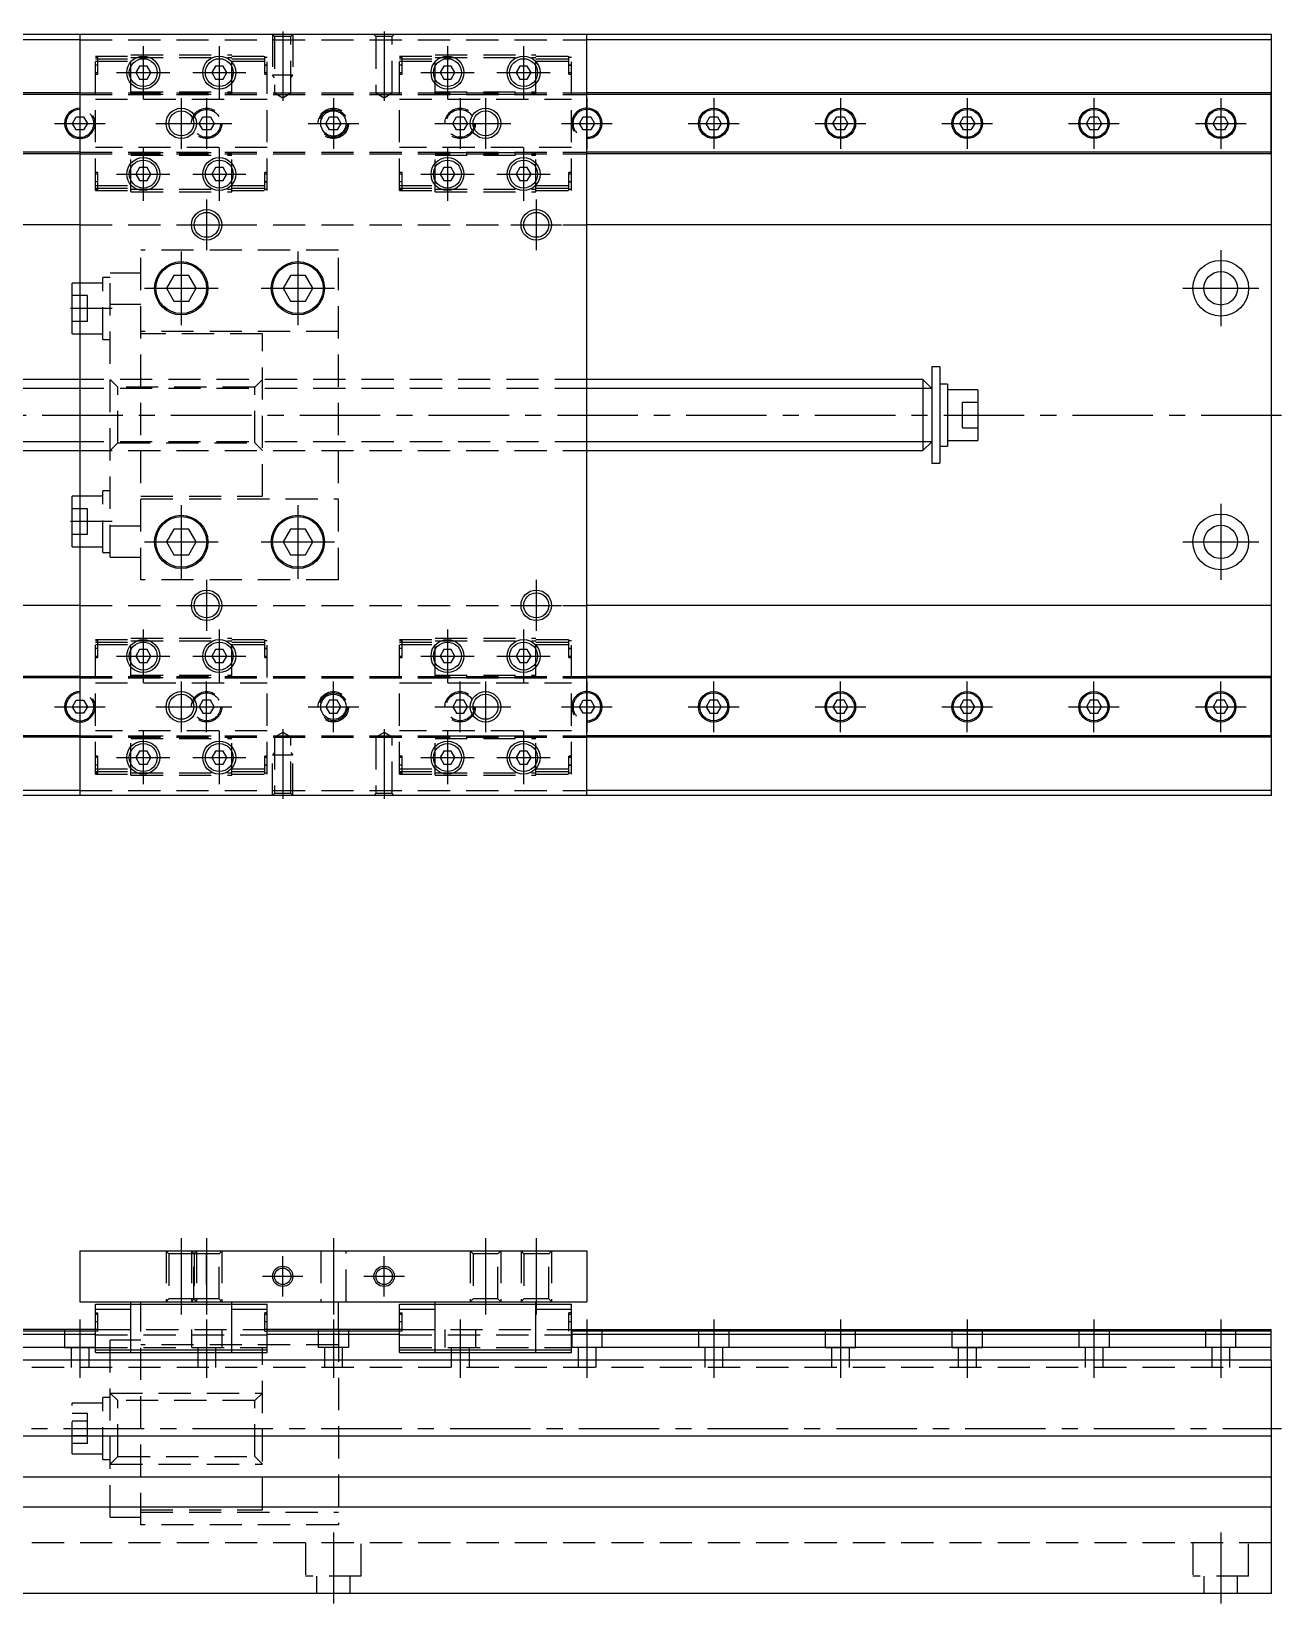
# Model space of a CAD drawing. Extents: x -2 to 700, y -8 to 325.
# Drawn here: x 453.9 to 700.5, y 15.5 to 325.4 of the extents above; entities that cross this region are included whole.
import ezdxf

# ---------------------------------------------------------------- set-up
doc = ezdxf.new("R2010")
doc.units = 0
doc.header["$LTSCALE"] = 0.5
doc.linetypes.add('CENTER', pattern=[50.8, 31.75, -6.35, 6.35, -6.35])
doc.linetypes.add('DASHED', pattern=[19.05, 12.7, -6.35])
for name, color, linetype in [('MSM_CENTER', 1, 'CENTER'), ('MSM_CONTINUOUS', 7, 'CONTINUOUS'), ('MSM_DASHED', 4, 'DASHED'), ('MSM_NARROW', 5, 'CONTINUOUS')]:
    doc.layers.add(name, color=color, linetype=linetype)

msp = doc.modelspace()

# ---------------------------------------------------------------- linework, layer by layer
at = {"layer": 'MSM_CENTER'}
for p, q in [((503.47, 325.38), (503.47, 311.7)), ((523.47, 325.38), (523.47, 311.7)), ((475.97, 322.51), (475.97, 312.01)), ((490.97, 322.51), (490.97, 312.01)), ((535.97, 322.51), (535.97, 312.01)), ((550.97, 322.51), (550.97, 312.01)), ((467.05, 318.76), (466.5, 318.76)), ((470.72, 317.26), (481.22, 317.26)), ((485.72, 317.26), (496.22, 317.26)), ((500.45, 318.76), (499.9, 318.76)), ((527.05, 318.76), (526.5, 318.76)), ((530.72, 317.26), (541.22, 317.26)), ((545.72, 317.26), (556.22, 317.26)), ((560.45, 318.76), (559.9, 318.76)), ((463.47, 312.26), (463.47, 302.26)), ((483.47, 312.26), (483.47, 302.26)), ((488.47, 312.26), (488.47, 302.26)), ((513.47, 312.26), (513.47, 302.26)), ((538.47, 312.26), (538.47, 302.26)), ((543.47, 312.26), (543.47, 302.26)), ((563.47, 312.26), (563.47, 302.26)), ((588.47, 312.26), (588.47, 302.26)), ((613.47, 312.26), (613.47, 302.26)), ((638.47, 312.26), (638.47, 302.26)), ((663.47, 312.26), (663.47, 302.26)), ((688.47, 312.26), (688.47, 302.26)), ((458.47, 307.26), (468.47, 307.26)), ((478.47, 307.26), (493.47, 307.26)), ((508.47, 307.26), (518.47, 307.26)), ((533.47, 307.26), (548.47, 307.26)), ((558.47, 307.26), (568.47, 307.26)), ((583.47, 307.26), (593.47, 307.26)), ((608.47, 307.26), (618.47, 307.26)), ((633.47, 307.26), (643.47, 307.26)), ((658.47, 307.26), (668.47, 307.26)), ((683.47, 307.26), (693.47, 307.26)), ((475.97, 302.51), (475.97, 292.01)), ((490.97, 302.51), (490.97, 292.01)), ((535.97, 302.51), (535.97, 292.01)), ((550.97, 302.51), (550.97, 292.01)), ((467.05, 295.76), (466.5, 295.76)), ((470.72, 297.26), (481.22, 297.26)), ((485.72, 297.26), (496.22, 297.26)), ((500.45, 295.76), (499.9, 295.76)), ((527.05, 295.76), (526.5, 295.76)), ((530.72, 297.26), (541.22, 297.26)), ((545.72, 297.26), (556.22, 297.26)), ((560.45, 295.76), (559.9, 295.76)), ((488.47, 292.26), (488.47, 282.26)), ((553.47, 292.26), (553.47, 282.26)), ((483.47, 287.26), (493.47, 287.26)), ((548.47, 287.26), (558.47, 287.26)), ((483.47, 282.01), (483.47, 267.51)), ((506.47, 282.01), (506.47, 267.51)), ((688.47, 282.26), (688.47, 267.26)), ((476.22, 274.76), (490.72, 274.76)), ((499.22, 274.76), (513.72, 274.76)), ((680.97, 274.76), (695.97, 274.76)), ((469.85, 270.76), (461.6, 270.76)), ((202.04, 249.76), (700.47, 249.76)), ((483.47, 232.01), (483.47, 217.51)), ((506.47, 232.01), (506.47, 217.51)), ((688.47, 232.26), (688.47, 217.26)), ((469.85, 228.76), (461.6, 228.76)), ((476.22, 224.76), (490.72, 224.76)), ((499.22, 224.76), (513.72, 224.76)), ((680.97, 224.76), (695.97, 224.76)), ((488.47, 217.26), (488.47, 207.26)), ((553.47, 217.26), (553.47, 207.26)), ((483.47, 212.26), (493.47, 212.26)), ((548.47, 212.26), (558.47, 212.26)), ((475.97, 207.51), (475.97, 197.01)), ((490.97, 207.51), (490.97, 197.01)), ((535.97, 207.51), (535.97, 197.01)), ((550.97, 207.51), (550.97, 197.01)), ((467.05, 203.76), (466.5, 203.76)), ((470.72, 202.26), (481.22, 202.26)), ((485.72, 202.26), (496.22, 202.26)), ((500.45, 203.76), (499.9, 203.76)), ((527.05, 203.76), (526.5, 203.76)), ((530.72, 202.26), (541.22, 202.26)), ((545.72, 202.26), (556.22, 202.26)), ((560.45, 203.76), (559.9, 203.76)), ((463.47, 197.26), (463.47, 187.26)), ((483.47, 197.26), (483.47, 187.26)), ((488.47, 187.26), (488.47, 197.26)), ((513.47, 187.26), (513.47, 197.26)), ((538.47, 187.26), (538.47, 197.26)), ((543.47, 197.26), (543.47, 187.26)), ((563.47, 197.26), (563.47, 187.26)), ((588.47, 187.26), (588.47, 197.26)), ((613.47, 187.26), (613.47, 197.26)), ((638.47, 187.26), (638.47, 197.26)), ((663.47, 187.26), (663.47, 197.26)), ((688.47, 187.26), (688.47, 197.26)), ((458.47, 192.26), (468.47, 192.26)), ((478.47, 192.26), (493.47, 192.26)), ((508.47, 192.26), (518.47, 192.26)), ((533.47, 192.26), (548.47, 192.26)), ((558.47, 192.26), (568.47, 192.26)), ((583.47, 192.26), (593.47, 192.26)), ((608.47, 192.26), (618.47, 192.26)), ((633.47, 192.26), (643.47, 192.26)), ((658.47, 192.26), (668.47, 192.26)), ((683.47, 192.26), (693.47, 192.26)), ((475.97, 187.51), (475.97, 177.01)), ((490.97, 187.51), (490.97, 177.01)), ((503.47, 187.82), (503.47, 174.14)), ((523.47, 187.82), (523.47, 174.14)), ((535.97, 187.51), (535.97, 177.01)), ((550.97, 187.51), (550.97, 177.01)), ((467.05, 180.76), (466.5, 180.76)), ((470.72, 182.26), (481.22, 182.26)), ((485.72, 182.26), (496.22, 182.26)), ((500.45, 180.76), (499.9, 180.76)), ((527.05, 180.76), (526.5, 180.76)), ((530.72, 182.26), (541.22, 182.26)), ((545.72, 182.26), (556.22, 182.26)), ((560.45, 180.76), (559.9, 180.76)), ((483.47, 87.5), (483.47, 72.5)), ((488.47, 87.5), (488.47, 72.5)), ((513.47, 87.5), (513.47, 72.5)), ((543.47, 87.5), (543.47, 72.5)), ((553.47, 87.5), (553.47, 72.5)), ((503.47, 76), (503.47, 84)), ((523.47, 76), (523.47, 84)), ((499.47, 80), (507.47, 80)), ((519.47, 80), (527.47, 80)), ((463.47, 71.5), (463.47, 60)), ((488.47, 71.5), (488.47, 60)), ((513.47, 71.5), (513.47, 60)), ((538.47, 71.5), (538.47, 60)), ((563.47, 71.5), (563.47, 60)), ((588.47, 71.5), (588.47, 60)), ((613.47, 71.5), (613.47, 60)), ((638.47, 71.5), (638.47, 60)), ((663.47, 71.5), (663.47, 60)), ((688.47, 71.5), (688.47, 60)), ((467.05, 71), (466.5, 71)), ((500.45, 71), (499.9, 71)), ((527.05, 71), (526.5, 71)), ((560.45, 71), (559.9, 71)), ((257.07, 50), (700.47, 50)), ((513.47, 29.5), (513.47, 15.5)), ((688.47, 29.5), (688.47, 15.5))]:
    msp.add_line(p, q, dxfattribs=at)
at = {"layer": 'MSM_CONTINUOUS'}
for p, q in [((463.47, 323.76), (328.47, 323.76)), ((698.47, 324.76), (328.52, 324.76)), ((463.47, 324.76), (463.47, 174.76)), ((563.47, 174.76), (563.47, 324.76)), ((698.47, 323.76), (563.47, 323.76)), ((698.47, 174.76), (698.47, 324.76)), ((475.23, 318.54), (474.5, 317.26)), ((474.5, 317.26), (475.23, 315.98)), ((476.71, 318.54), (475.23, 318.54)), ((477.45, 317.26), (476.71, 318.54)), ((476.71, 315.98), (477.45, 317.26)), ((490.23, 318.54), (489.5, 317.26)), ((489.5, 317.26), (490.23, 315.98)), ((491.71, 318.54), (490.23, 318.54)), ((492.45, 317.26), (491.71, 318.54)), ((491.71, 315.98), (492.45, 317.26)), ((535.23, 318.54), (534.5, 317.26)), ((534.5, 317.26), (535.23, 315.98)), ((536.71, 318.54), (535.23, 318.54)), ((537.45, 317.26), (536.71, 318.54)), ((536.71, 315.98), (537.45, 317.26)), ((550.23, 318.54), (549.5, 317.26)), ((549.5, 317.26), (550.23, 315.98)), ((551.71, 318.54), (550.23, 318.54)), ((552.45, 317.26), (551.71, 318.54)), ((551.71, 315.98), (552.45, 317.26)), ((463.47, 313.26), (328.47, 313.26)), ((475.23, 315.98), (476.71, 315.98)), ((490.23, 315.98), (491.71, 315.98)), ((535.23, 315.98), (536.71, 315.98)), ((550.23, 315.98), (551.71, 315.98)), ((698.47, 313.26), (563.47, 313.26)), ((698.42, 301.26), (698.42, 313.26)), ((463.47, 312.96), (328.47, 312.96)), ((698.42, 312.96), (563.47, 312.96)), ((462, 307.26), (462.73, 308.54)), ((462.73, 305.98), (462, 307.26)), ((462.73, 308.54), (463.47, 308.54)), ((563.47, 308.54), (564.21, 308.54)), ((564.21, 308.54), (564.95, 307.26)), ((564.95, 307.26), (564.21, 305.98)), ((587, 307.26), (587.73, 308.54)), ((587.73, 305.98), (587, 307.26)), ((587.73, 308.54), (589.21, 308.54)), ((589.21, 308.54), (589.95, 307.26)), ((589.95, 307.26), (589.21, 305.98)), ((612, 307.26), (612.73, 308.54)), ((612.73, 305.98), (612, 307.26)), ((612.73, 308.54), (614.21, 308.54)), ((614.21, 308.54), (614.95, 307.26)), ((614.95, 307.26), (614.21, 305.98)), ((637, 307.26), (637.73, 308.54)), ((637.73, 305.98), (637, 307.26)), ((637.73, 308.54), (639.21, 308.54)), ((639.21, 308.54), (639.95, 307.26)), ((639.95, 307.26), (639.21, 305.98)), ((662, 307.26), (662.73, 308.54)), ((662.73, 305.98), (662, 307.26)), ((662.73, 308.54), (664.21, 308.54)), ((664.21, 308.54), (664.95, 307.26)), ((664.95, 307.26), (664.21, 305.98)), ((687, 307.26), (687.73, 308.54)), ((687.73, 305.98), (687, 307.26)), ((687.73, 308.54), (689.21, 308.54)), ((689.21, 308.54), (689.95, 307.26)), ((689.95, 307.26), (689.21, 305.98)), ((463.47, 305.98), (462.73, 305.98)), ((564.21, 305.98), (563.47, 305.98)), ((589.21, 305.98), (587.73, 305.98)), ((614.21, 305.98), (612.73, 305.98)), ((639.21, 305.98), (637.73, 305.98)), ((664.21, 305.98), (662.73, 305.98)), ((689.21, 305.98), (687.73, 305.98)), ((463.47, 301.56), (328.47, 301.56)), ((463.47, 301.26), (328.47, 301.26)), ((698.42, 301.56), (563.47, 301.56)), ((698.42, 301.26), (563.47, 301.26)), ((475.23, 298.54), (474.5, 297.26)), ((476.71, 298.54), (475.23, 298.54)), ((477.45, 297.26), (476.71, 298.54)), ((490.23, 298.54), (489.5, 297.26)), ((491.71, 298.54), (490.23, 298.54)), ((492.45, 297.26), (491.71, 298.54)), ((535.23, 298.54), (534.5, 297.26)), ((536.71, 298.54), (535.23, 298.54)), ((537.45, 297.26), (536.71, 298.54)), ((550.23, 298.54), (549.5, 297.26)), ((551.71, 298.54), (550.23, 298.54)), ((552.45, 297.26), (551.71, 298.54)), ((474.5, 297.26), (475.23, 295.98)), ((475.23, 295.98), (476.71, 295.98)), ((476.71, 295.98), (477.45, 297.26)), ((489.5, 297.26), (490.23, 295.98)), ((490.23, 295.98), (491.71, 295.98)), ((491.71, 295.98), (492.45, 297.26)), ((534.5, 297.26), (535.23, 295.98)), ((535.23, 295.98), (536.71, 295.98)), ((536.71, 295.98), (537.45, 297.26)), ((549.5, 297.26), (550.23, 295.98)), ((550.23, 295.98), (551.71, 295.98)), ((551.71, 295.98), (552.45, 297.26)), ((463.47, 287.26), (328.47, 287.26)), ((698.47, 287.26), (563.47, 287.26)), ((482.01, 277.3), (480.54, 274.76)), ((484.94, 277.3), (482.01, 277.3)), ((486.41, 274.76), (484.94, 277.3)), ((505.01, 277.3), (503.54, 274.76)), ((507.94, 277.3), (505.01, 277.3)), ((509.41, 274.76), (507.94, 277.3)), ((461.97, 265.76), (461.97, 275.76)), ((463.47, 275.76), (461.97, 275.76)), ((480.54, 274.76), (482.01, 272.22)), ((484.94, 272.22), (486.41, 274.76)), ((503.54, 274.76), (505.01, 272.22)), ((507.94, 272.22), (509.41, 274.76)), ((482.01, 272.22), (484.94, 272.22)), ((505.01, 272.22), (507.94, 272.22)), ((461.97, 265.76), (463.47, 265.76)), ((631.47, 259.26), (631.47, 240.26)), ((633.07, 259.26), (631.47, 259.26)), ((633.07, 259.26), (633.07, 240.26)), ((463.47, 256.76), (328.47, 256.76)), ((629.72, 256.76), (563.47, 256.76)), ((631.47, 255.01), (629.72, 256.76)), ((629.72, 256.76), (629.72, 242.76)), ((634.57, 255.86), (633.07, 255.86)), ((634.57, 255.86), (634.57, 243.66)), ((640.57, 254.76), (634.57, 254.76)), ((640.57, 254.76), (640.57, 244.76)), ((328.47, 242.76), (463.47, 242.76)), ((563.47, 242.76), (629.72, 242.76)), ((629.72, 242.76), (631.47, 244.51)), ((633.07, 243.66), (634.57, 243.66)), ((634.57, 244.76), (640.57, 244.76)), ((631.47, 240.26), (633.07, 240.26)), ((463.47, 233.76), (461.97, 233.76)), ((461.97, 223.76), (461.97, 233.76)), ((482.01, 227.3), (480.54, 224.76)), ((484.94, 227.3), (482.01, 227.3)), ((486.41, 224.76), (484.94, 227.3)), ((505.01, 227.3), (503.54, 224.76)), ((507.94, 227.3), (505.01, 227.3)), ((509.41, 224.76), (507.94, 227.3)), ((461.97, 223.76), (463.47, 223.76)), ((480.54, 224.76), (482.01, 222.22)), ((484.94, 222.22), (486.41, 224.76)), ((503.54, 224.76), (505.01, 222.22)), ((507.94, 222.22), (509.41, 224.76)), ((482.01, 222.22), (484.94, 222.22)), ((505.01, 222.22), (507.94, 222.22)), ((463.47, 212.26), (328.47, 212.26)), ((698.47, 212.26), (563.47, 212.26)), ((475.23, 203.54), (474.5, 202.26)), ((474.5, 202.26), (475.23, 200.98)), ((476.71, 203.54), (475.23, 203.54)), ((477.45, 202.26), (476.71, 203.54)), ((476.71, 200.98), (477.45, 202.26)), ((490.23, 203.54), (489.5, 202.26)), ((489.5, 202.26), (490.23, 200.98)), ((491.71, 203.54), (490.23, 203.54)), ((492.45, 202.26), (491.71, 203.54)), ((491.71, 200.98), (492.45, 202.26)), ((535.23, 203.54), (534.5, 202.26)), ((534.5, 202.26), (535.23, 200.98)), ((536.71, 203.54), (535.23, 203.54)), ((537.45, 202.26), (536.71, 203.54)), ((536.71, 200.98), (537.45, 202.26)), ((550.23, 203.54), (549.5, 202.26)), ((549.5, 202.26), (550.23, 200.98)), ((551.71, 203.54), (550.23, 203.54)), ((552.45, 202.26), (551.71, 203.54)), ((551.71, 200.98), (552.45, 202.26)), ((475.23, 200.98), (476.71, 200.98)), ((490.23, 200.98), (491.71, 200.98)), ((535.23, 200.98), (536.71, 200.98)), ((550.23, 200.98), (551.71, 200.98)), ((463.47, 198.26), (328.47, 198.26)), ((463.47, 197.96), (328.47, 197.96)), ((698.42, 198.26), (563.47, 198.26)), ((698.42, 197.96), (563.47, 197.96)), ((698.42, 186.26), (698.42, 198.26)), ((462, 192.26), (462.73, 193.54)), ((462.73, 190.98), (462, 192.26)), ((462.73, 193.54), (463.47, 193.54)), ((563.47, 193.54), (564.21, 193.54)), ((564.21, 193.54), (564.95, 192.26)), ((564.95, 192.26), (564.21, 190.98)), ((587.73, 193.54), (587, 192.26)), ((587, 192.26), (587.73, 190.98)), ((589.21, 193.54), (587.73, 193.54)), ((589.95, 192.26), (589.21, 193.54)), ((589.21, 190.98), (589.95, 192.26)), ((612.73, 193.54), (612, 192.26)), ((612, 192.26), (612.73, 190.98)), ((614.21, 193.54), (612.73, 193.54)), ((614.95, 192.26), (614.21, 193.54)), ((614.21, 190.98), (614.95, 192.26)), ((637.73, 193.54), (637, 192.26)), ((637, 192.26), (637.73, 190.98)), ((639.21, 193.54), (637.73, 193.54)), ((639.95, 192.26), (639.21, 193.54)), ((639.21, 190.98), (639.95, 192.26)), ((662.73, 193.54), (662, 192.26)), ((662, 192.26), (662.73, 190.98)), ((664.21, 193.54), (662.73, 193.54)), ((664.95, 192.26), (664.21, 193.54)), ((664.21, 190.98), (664.95, 192.26)), ((687.73, 193.54), (687, 192.26)), ((687, 192.26), (687.73, 190.98)), ((689.21, 193.54), (687.73, 193.54)), ((689.95, 192.26), (689.21, 193.54)), ((689.21, 190.98), (689.95, 192.26)), ((463.47, 190.98), (462.73, 190.98)), ((564.21, 190.98), (563.47, 190.98)), ((587.73, 190.98), (589.21, 190.98)), ((612.73, 190.98), (614.21, 190.98)), ((637.73, 190.98), (639.21, 190.98)), ((662.73, 190.98), (664.21, 190.98)), ((687.73, 190.98), (689.21, 190.98)), ((463.47, 186.56), (328.47, 186.56)), ((463.47, 186.26), (328.47, 186.26)), ((698.42, 186.56), (563.47, 186.56)), ((698.47, 186.26), (563.47, 186.26)), ((475.23, 183.54), (474.5, 182.26)), ((476.71, 183.54), (475.23, 183.54)), ((477.45, 182.26), (476.71, 183.54)), ((490.23, 183.54), (489.5, 182.26)), ((491.71, 183.54), (490.23, 183.54)), ((492.45, 182.26), (491.71, 183.54)), ((535.23, 183.54), (534.5, 182.26)), ((536.71, 183.54), (535.23, 183.54)), ((537.45, 182.26), (536.71, 183.54)), ((550.23, 183.54), (549.5, 182.26)), ((551.71, 183.54), (550.23, 183.54)), ((552.45, 182.26), (551.71, 183.54)), ((474.5, 182.26), (475.23, 180.98)), ((475.23, 180.98), (476.71, 180.98)), ((476.71, 180.98), (477.45, 182.26)), ((489.5, 182.26), (490.23, 180.98)), ((490.23, 180.98), (491.71, 180.98)), ((491.71, 180.98), (492.45, 182.26)), ((534.5, 182.26), (535.23, 180.98)), ((535.23, 180.98), (536.71, 180.98)), ((536.71, 180.98), (537.45, 182.26)), ((549.5, 182.26), (550.23, 180.98)), ((550.23, 180.98), (551.71, 180.98)), ((551.71, 180.98), (552.45, 182.26)), ((463.47, 175.76), (328.47, 175.76)), ((698.47, 174.76), (328.52, 174.76)), ((698.47, 175.76), (563.47, 175.76)), ((463.47, 85), (463.47, 75)), ((463.47, 85), (563.47, 85)), ((563.47, 85), (563.47, 75)), ((463.47, 75), (563.47, 75)), ((466.52, 74.5), (500.42, 74.5)), ((466.52, 65), (466.52, 74.5)), ((473.52, 65), (473.52, 75)), ((493.42, 65), (493.42, 75)), ((500.42, 65), (500.42, 74.5)), ((514.47, 69.5), (514.47, 75)), ((526.52, 65), (526.52, 74.5)), ((526.52, 74.5), (560.42, 74.5)), ((533.52, 65), (533.52, 75)), ((553.42, 65), (553.42, 75)), ((560.42, 65), (560.42, 74.5)), ((466.52, 73.5), (473.52, 73.5)), ((466.52, 72.8), (467.02, 72.8)), ((467.02, 72.5), (466.52, 72.5)), ((467.02, 69.2), (467.02, 72.8)), ((493.42, 73.5), (500.42, 73.5)), ((499.92, 69.2), (499.92, 72.8)), ((500.42, 72.8), (499.92, 72.8)), ((500.42, 72.5), (499.92, 72.5)), ((526.52, 73.5), (533.52, 73.5)), ((526.52, 72.8), (527.02, 72.8)), ((527.02, 72.5), (526.52, 72.5)), ((527.02, 69.2), (527.02, 72.8)), ((553.42, 73.5), (560.42, 73.5)), ((560.42, 72.8), (559.92, 72.8)), ((559.92, 69.2), (559.92, 72.8)), ((560.42, 72.5), (559.92, 72.5)), ((467.02, 69.5), (328.47, 69.5)), ((467.02, 69.2), (328.47, 69.2)), ((466.52, 68.55), (328.47, 68.55)), ((467.02, 69.2), (466.52, 69.2)), ((527.02, 69.5), (499.92, 69.5)), ((499.92, 69.2), (500.42, 69.2)), ((526.52, 69.2), (500.42, 69.2)), ((526.52, 68.55), (500.42, 68.55)), ((527.02, 69.2), (526.52, 69.2)), ((559.92, 69.5), (698.42, 69.5)), ((698.42, 69.2), (560.42, 69.2)), ((698.42, 68.55), (560.42, 68.55)), ((698.42, 63.5), (698.42, 69.5)), ((466.52, 65.95), (328.47, 65.95)), ((466.52, 65.5), (500.42, 65.5)), ((526.52, 65.5), (560.42, 65.5)), ((698.42, 65.95), (560.42, 65.95)), ((698.47, 63.5), (328.47, 63.5)), ((466.52, 65), (500.42, 65)), ((526.52, 65), (560.42, 65)), ((698.47, 17.5), (698.47, 63.5)), ((698.47, 48.5), (328.47, 48.5)), ((328.47, 40.5), (698.47, 40.5)), ((698.47, 34.5), (328.47, 34.5)), ((698.47, 17.5), (328.47, 17.5))]:
    msp.add_line(p, q, dxfattribs=at)
for centre, radius in [((475.97, 317.26), 3.25), ((475.97, 317.26), 2.75), ((490.97, 317.26), 3.25), ((490.97, 317.26), 2.75), ((535.97, 317.26), 3.25), ((535.97, 317.26), 2.75), ((550.97, 317.26), 3.25), ((550.97, 317.26), 2.75), ((588.47, 307.26), 3), ((588.47, 307.26), 2.75), ((613.47, 307.26), 3), ((613.47, 307.26), 2.75), ((638.47, 307.26), 3), ((638.47, 307.26), 2.75), ((663.47, 307.26), 3), ((663.47, 307.26), 2.75), ((688.47, 307.26), 3), ((688.47, 307.26), 2.75), ((483.47, 307.26), 2.46), ((513.47, 307.26), 2.5), ((543.47, 307.26), 2.46), ((475.97, 297.26), 3.25), ((475.97, 297.26), 2.75), ((490.97, 297.26), 3.25), ((490.97, 297.26), 2.75), ((535.97, 297.26), 3.25), ((535.97, 297.26), 2.75), ((550.97, 297.26), 3.25), ((550.97, 297.26), 2.75), ((488.47, 287.26), 2.46), ((553.47, 287.26), 2.46), ((483.47, 274.76), 5.25), ((483.47, 274.76), 5), ((506.47, 274.76), 5.25), ((506.47, 274.76), 5), ((688.47, 274.76), 5.5), ((688.47, 274.76), 3.3), ((483.47, 224.76), 5.25), ((483.47, 224.76), 5), ((506.47, 224.76), 5.25), ((506.47, 224.76), 5), ((688.47, 224.76), 5.5), ((688.47, 224.76), 3.3), ((488.47, 212.26), 2.46), ((553.47, 212.26), 2.46), ((475.97, 202.26), 3.25), ((475.97, 202.26), 2.75), ((490.97, 202.26), 3.25), ((490.97, 202.26), 2.75), ((535.97, 202.26), 3.25), ((535.97, 202.26), 2.75), ((550.97, 202.26), 3.25), ((550.97, 202.26), 2.75), ((588.47, 192.26), 3), ((613.47, 192.26), 3), ((638.47, 192.26), 3), ((663.47, 192.26), 3), ((688.47, 192.26), 3), ((483.47, 192.26), 2.46), ((513.47, 192.26), 2.5), ((543.47, 192.26), 2.46), ((588.47, 192.26), 2.75), ((613.47, 192.26), 2.75), ((638.47, 192.26), 2.75), ((663.47, 192.26), 2.75), ((688.47, 192.26), 2.75), ((475.97, 182.26), 3.25), ((475.97, 182.26), 2.75), ((490.97, 182.26), 3.25), ((490.97, 182.26), 2.75), ((535.97, 182.26), 3.25), ((535.97, 182.26), 2.75), ((550.97, 182.26), 3.25), ((550.97, 182.26), 2.75), ((503.47, 80), 1.62), ((523.47, 80), 1.62)]:
    msp.add_circle(centre, radius, dxfattribs=at)
for centre, radius, start, end in [((463.47, 307.26), 3, 90, 270), ((463.47, 307.26), 2.75, 90, 270), ((563.47, 307.26), 3, 270, 90), ((563.47, 307.26), 2.75, 270, 90), ((463.47, 192.26), 3, 90, 270), ((563.47, 192.26), 3, 270, 90), ((463.47, 192.26), 2.75, 90, 270), ((563.47, 192.26), 2.75, 270, 90)]:
    msp.add_arc(centre, radius, start, end, dxfattribs=at)
at = {"layer": 'MSM_DASHED'}
for p, q in [((463.47, 323.76), (563.47, 323.76)), ((501.47, 324.76), (501.85, 324.38)), ((501.47, 324.76), (501.47, 316.76)), ((501.85, 324.38), (501.85, 313.26)), ((505.09, 324.38), (501.85, 324.38)), ((505.09, 324.38), (505.47, 324.76)), ((505.09, 313.26), (505.09, 324.38)), ((505.47, 324.76), (505.47, 316.76)), ((521.47, 324.76), (521.85, 324.38)), ((521.85, 324.38), (521.85, 313.26)), ((525.09, 324.38), (521.85, 324.38)), ((525.09, 324.38), (525.47, 324.76)), ((525.09, 313.26), (525.09, 324.38)), ((466.52, 294.01), (466.52, 320.51)), ((466.52, 320.51), (473.52, 320.51)), ((467.02, 320.26), (466.52, 320.26)), ((466.52, 320.01), (473.52, 320.01)), ((466.52, 319.51), (473.52, 319.51)), ((467.02, 316.96), (467.02, 320.51)), ((473.52, 320.76), (493.42, 320.76)), ((473.52, 313.01), (473.52, 320.76)), ((473.52, 320.26), (493.42, 320.26)), ((493.42, 313.01), (493.42, 320.76)), ((493.42, 320.51), (500.42, 320.51)), ((493.42, 320.01), (500.42, 320.01)), ((493.42, 319.51), (500.42, 319.51)), ((499.92, 316.96), (499.92, 320.51)), ((500.42, 320.26), (499.92, 320.26)), ((500.42, 294.01), (500.42, 320.51)), ((526.52, 320.51), (533.52, 320.51)), ((526.52, 294.01), (526.52, 320.51)), ((527.02, 320.26), (526.52, 320.26)), ((526.52, 320.01), (533.52, 320.01)), ((526.52, 319.51), (533.52, 319.51)), ((527.02, 316.96), (527.02, 320.51)), ((533.52, 320.76), (553.42, 320.76)), ((533.52, 313.01), (533.52, 320.76)), ((533.52, 320.26), (553.42, 320.26)), ((553.42, 313.01), (553.42, 320.76)), ((553.42, 320.51), (560.42, 320.51)), ((553.42, 320.01), (560.42, 320.01)), ((553.42, 319.51), (560.42, 319.51)), ((559.92, 316.96), (559.92, 320.51)), ((560.42, 320.26), (559.92, 320.26)), ((560.42, 294.01), (560.42, 320.51)), ((467.02, 318.76), (466.52, 318.76)), ((466.52, 317.26), (467.02, 317.26)), ((466.52, 316.96), (467.02, 316.96)), ((499.92, 318.76), (500.42, 318.76)), ((499.92, 317.26), (500.42, 317.26)), ((499.92, 316.96), (500.42, 316.96)), ((505.47, 316.76), (501.47, 316.76)), ((501.85, 316.26), (501.47, 316.76)), ((505.09, 316.26), (505.47, 316.76)), ((527.02, 318.76), (526.52, 318.76)), ((526.52, 317.26), (527.02, 317.26)), ((526.52, 316.96), (527.02, 316.96)), ((559.92, 318.76), (560.42, 318.76)), ((559.92, 317.26), (560.42, 317.26)), ((559.92, 316.96), (560.42, 316.96)), ((463.47, 313.26), (563.47, 313.26)), ((473.52, 313.51), (493.42, 313.51)), ((473.52, 313.01), (493.42, 313.01)), ((501.85, 313.26), (503.47, 312.32)), ((503.47, 312.32), (505.09, 313.26)), ((521.85, 313.26), (523.47, 312.32)), ((523.47, 312.32), (525.09, 313.26)), ((533.52, 313.51), (553.42, 313.51)), ((533.52, 313.01), (553.42, 313.01)), ((463.47, 312.96), (563.47, 312.96)), ((463.47, 310.41), (463.47, 304.11)), ((466.52, 312.01), (500.42, 312.01)), ((526.52, 312.01), (560.42, 312.01)), ((463.47, 308.54), (464.21, 308.54)), ((464.21, 308.54), (464.95, 307.26)), ((464.95, 307.26), (464.21, 305.98)), ((487, 307.26), (487.73, 308.54)), ((487.73, 305.98), (487, 307.26)), ((487.73, 308.54), (489.21, 308.54)), ((489.21, 308.54), (489.95, 307.26)), ((489.95, 307.26), (489.21, 305.98)), ((512, 307.26), (512.73, 308.54)), ((512.73, 305.98), (512, 307.26)), ((512.73, 308.54), (514.21, 308.54)), ((514.21, 308.54), (514.95, 307.26)), ((514.95, 307.26), (514.21, 305.98)), ((537, 307.26), (537.73, 308.54)), ((537.73, 305.98), (537, 307.26)), ((537.73, 308.54), (539.21, 308.54)), ((539.21, 308.54), (539.95, 307.26)), ((539.95, 307.26), (539.21, 305.98)), ((562, 307.26), (562.73, 308.54)), ((562.73, 305.98), (562, 307.26)), ((562.73, 308.54), (563.47, 308.54)), ((464.21, 305.98), (463.47, 305.98)), ((489.21, 305.98), (487.73, 305.98)), ((514.21, 305.98), (512.73, 305.98)), ((539.21, 305.98), (537.73, 305.98)), ((563.47, 305.98), (562.73, 305.98)), ((463.47, 301.56), (563.47, 301.56)), ((463.47, 301.26), (563.47, 301.26)), ((500.42, 302.51), (466.52, 302.51)), ((473.52, 301.51), (493.42, 301.51)), ((473.52, 293.76), (473.52, 301.51)), ((473.52, 301.01), (493.42, 301.01)), ((493.42, 293.76), (493.42, 301.51)), ((560.42, 302.51), (526.52, 302.51)), ((533.52, 301.51), (553.42, 301.51)), ((533.52, 293.76), (533.52, 301.51)), ((533.52, 301.01), (553.42, 301.01)), ((553.42, 293.76), (553.42, 301.51)), ((467.02, 297.56), (466.52, 297.56)), ((467.02, 294.01), (467.02, 297.56)), ((499.92, 294.01), (499.92, 297.56)), ((500.42, 297.56), (499.92, 297.56)), ((527.02, 297.56), (526.52, 297.56)), ((527.02, 294.01), (527.02, 297.56)), ((559.92, 294.01), (559.92, 297.56)), ((560.42, 297.56), (559.92, 297.56)), ((467.02, 297.26), (466.52, 297.26)), ((467.02, 295.76), (466.52, 295.76)), ((466.52, 295.01), (473.52, 295.01)), ((466.52, 294.51), (473.52, 294.51)), ((493.42, 295.01), (500.42, 295.01)), ((493.42, 294.51), (500.42, 294.51)), ((500.42, 297.26), (499.92, 297.26)), ((499.92, 295.76), (500.42, 295.76)), ((527.02, 297.26), (526.52, 297.26)), ((527.02, 295.76), (526.52, 295.76)), ((526.52, 295.01), (533.52, 295.01)), ((526.52, 294.51), (533.52, 294.51)), ((553.42, 295.01), (560.42, 295.01)), ((553.42, 294.51), (560.42, 294.51)), ((560.42, 297.26), (559.92, 297.26)), ((559.92, 295.76), (560.42, 295.76)), ((466.52, 294.26), (467.02, 294.26)), ((466.52, 294.01), (473.52, 294.01)), ((473.52, 294.26), (493.42, 294.26)), ((473.52, 293.76), (493.42, 293.76)), ((493.42, 294.01), (500.42, 294.01)), ((499.92, 294.26), (500.42, 294.26)), ((526.52, 294.26), (527.02, 294.26)), ((526.52, 294.01), (533.52, 294.01)), ((533.52, 294.26), (553.42, 294.26)), ((533.52, 293.76), (553.42, 293.76)), ((553.42, 294.01), (560.42, 294.01)), ((559.92, 294.26), (560.42, 294.26)), ((463.47, 287.26), (563.47, 287.26)), ((514.47, 282.26), (475.47, 282.26)), ((475.47, 217.26), (475.47, 282.26)), ((514.47, 217.26), (514.47, 282.26)), ((467.97, 264.66), (467.97, 276.86)), ((469.47, 276.86), (467.97, 276.86)), ((475.47, 277.76), (469.47, 277.76)), ((469.47, 221.76), (469.47, 277.76)), ((464.97, 273.3), (461.97, 273.3)), ((467.97, 275.76), (463.47, 275.76)), ((464.97, 268.22), (464.97, 273.3)), ((464.97, 270.76), (461.97, 270.76)), ((469.47, 271.62), (475.47, 271.62)), ((464.97, 268.22), (461.97, 268.22)), ((463.47, 265.76), (467.97, 265.76)), ((467.97, 264.66), (469.47, 264.66)), ((514.47, 266.26), (475.47, 266.26)), ((499.47, 265.76), (475.47, 265.76)), ((499.47, 233.76), (499.47, 265.76)), ((563.47, 256.76), (463.47, 256.76)), ((563.47, 255.01), (463.47, 255.01)), ((470.97, 255.26), (469.47, 256.76)), ((497.97, 255.26), (470.97, 255.26)), ((470.97, 244.26), (470.97, 255.26)), ((499.47, 256.76), (497.97, 255.26)), ((497.97, 244.26), (497.97, 255.26)), ((637.57, 252.3), (640.57, 252.3)), ((637.57, 247.22), (637.57, 252.3)), ((637.57, 249.76), (640.57, 249.76)), ((637.57, 247.22), (640.57, 247.22)), ((563.47, 244.51), (463.47, 244.51)), ((463.47, 242.76), (563.47, 242.76)), ((469.47, 242.76), (470.97, 244.26)), ((470.97, 244.26), (497.97, 244.26)), ((497.97, 244.26), (499.47, 242.76)), ((467.97, 233.76), (463.47, 233.76)), ((467.97, 222.66), (467.97, 234.86)), ((469.47, 234.86), (467.97, 234.86)), ((475.47, 233.76), (499.47, 233.76)), ((475.47, 233.26), (514.47, 233.26)), ((464.97, 231.3), (461.97, 231.3)), ((464.97, 226.22), (464.97, 231.3)), ((464.97, 228.76), (461.97, 228.76)), ((464.97, 226.22), (461.97, 226.22)), ((469.47, 227.9), (475.47, 227.9)), ((463.47, 223.76), (467.97, 223.76)), ((467.97, 222.66), (469.47, 222.66)), ((469.47, 221.76), (475.47, 221.76)), ((514.47, 217.26), (475.47, 217.26)), ((463.47, 212.26), (563.47, 212.26)), ((466.52, 205.51), (473.52, 205.51)), ((466.52, 179.01), (466.52, 205.51)), ((467.02, 205.26), (466.52, 205.26)), ((466.52, 205.01), (473.52, 205.01)), ((467.02, 201.96), (467.02, 205.51)), ((473.52, 205.76), (493.42, 205.76)), ((473.52, 198.01), (473.52, 205.76)), ((473.52, 205.26), (493.42, 205.26)), ((493.42, 198.01), (493.42, 205.76)), ((493.42, 205.51), (500.42, 205.51)), ((493.42, 205.01), (500.42, 205.01)), ((499.92, 201.96), (499.92, 205.51)), ((500.42, 205.26), (499.92, 205.26)), ((500.42, 179.01), (500.42, 205.51)), ((526.52, 205.51), (533.52, 205.51)), ((526.52, 179.01), (526.52, 205.51)), ((527.02, 205.26), (526.52, 205.26)), ((526.52, 205.01), (533.52, 205.01)), ((527.02, 201.96), (527.02, 205.51)), ((533.52, 205.76), (553.42, 205.76)), ((533.52, 198.01), (533.52, 205.76)), ((533.52, 205.26), (553.42, 205.26)), ((553.42, 198.01), (553.42, 205.76)), ((553.42, 205.51), (560.42, 205.51)), ((553.42, 205.01), (560.42, 205.01)), ((559.92, 201.96), (559.92, 205.51)), ((560.42, 205.26), (559.92, 205.26)), ((560.42, 179.01), (560.42, 205.51)), ((466.52, 204.51), (473.52, 204.51)), ((467.02, 203.76), (466.52, 203.76)), ((466.52, 202.26), (467.02, 202.26)), ((466.52, 201.96), (467.02, 201.96)), ((493.42, 204.51), (500.42, 204.51)), ((499.92, 203.76), (500.42, 203.76)), ((499.92, 202.26), (500.42, 202.26)), ((499.92, 201.96), (500.42, 201.96)), ((526.52, 204.51), (533.52, 204.51)), ((527.02, 203.76), (526.52, 203.76)), ((526.52, 202.26), (527.02, 202.26)), ((526.52, 201.96), (527.02, 201.96)), ((553.42, 204.51), (560.42, 204.51)), ((559.92, 203.76), (560.42, 203.76)), ((559.92, 202.26), (560.42, 202.26)), ((559.92, 201.96), (560.42, 201.96)), ((473.52, 198.51), (493.42, 198.51)), ((533.52, 198.51), (553.42, 198.51)), ((463.47, 198.26), (563.47, 198.26)), ((463.47, 197.96), (563.47, 197.96)), ((463.47, 195.41), (463.47, 189.11)), ((466.52, 197.01), (500.42, 197.01)), ((473.52, 198.01), (493.42, 198.01)), ((526.52, 197.01), (560.42, 197.01)), ((533.52, 198.01), (553.42, 198.01)), ((463.47, 193.54), (464.21, 193.54)), ((464.21, 193.54), (464.95, 192.26)), ((464.95, 192.26), (464.21, 190.98)), ((487.73, 193.54), (487, 192.26)), ((487, 192.26), (487.73, 190.98)), ((489.21, 193.54), (487.73, 193.54)), ((489.95, 192.26), (489.21, 193.54)), ((489.21, 190.98), (489.95, 192.26)), ((512.73, 193.54), (512, 192.26)), ((512, 192.26), (512.73, 190.98)), ((514.21, 193.54), (512.73, 193.54)), ((514.95, 192.26), (514.21, 193.54)), ((514.21, 190.98), (514.95, 192.26)), ((537.73, 193.54), (537, 192.26)), ((537, 192.26), (537.73, 190.98)), ((539.21, 193.54), (537.73, 193.54)), ((539.95, 192.26), (539.21, 193.54)), ((539.21, 190.98), (539.95, 192.26)), ((562, 192.26), (562.73, 193.54)), ((562.73, 190.98), (562, 192.26)), ((562.73, 193.54), (563.47, 193.54)), ((464.21, 190.98), (463.47, 190.98)), ((487.73, 190.98), (489.21, 190.98)), ((512.73, 190.98), (514.21, 190.98)), ((537.73, 190.98), (539.21, 190.98)), ((563.47, 190.98), (562.73, 190.98)), ((463.47, 186.56), (563.47, 186.56)), ((463.47, 186.26), (563.47, 186.26)), ((500.42, 187.51), (466.52, 187.51)), ((473.52, 186.51), (493.42, 186.51)), ((473.52, 178.76), (473.52, 186.51)), ((473.52, 186.01), (493.42, 186.01)), ((493.42, 178.76), (493.42, 186.51)), ((503.47, 187.2), (501.85, 186.26)), ((501.85, 186.26), (501.85, 175.14)), ((505.09, 186.26), (503.47, 187.2)), ((505.09, 175.14), (505.09, 186.26)), ((523.47, 187.2), (521.85, 186.26)), ((521.85, 186.26), (521.85, 175.14)), ((525.09, 186.26), (523.47, 187.2)), ((525.09, 175.14), (525.09, 186.26)), ((560.42, 187.51), (526.52, 187.51)), ((533.52, 178.76), (533.52, 186.51)), ((533.52, 186.51), (553.42, 186.51)), ((533.52, 186.01), (553.42, 186.01)), ((553.42, 178.76), (553.42, 186.51)), ((501.85, 183.26), (501.47, 182.76)), ((505.09, 183.26), (505.47, 182.76)), ((467.02, 182.56), (466.52, 182.56)), ((467.02, 182.26), (466.52, 182.26)), ((467.02, 180.76), (466.52, 180.76)), ((466.52, 180.01), (473.52, 180.01)), ((467.02, 179.01), (467.02, 182.56)), ((493.42, 180.01), (500.42, 180.01)), ((499.92, 179.01), (499.92, 182.56)), ((500.42, 182.56), (499.92, 182.56)), ((500.42, 182.26), (499.92, 182.26)), ((499.92, 180.76), (500.42, 180.76)), ((505.47, 182.76), (501.47, 182.76)), ((501.47, 174.76), (501.47, 182.76)), ((505.47, 174.76), (505.47, 182.76)), ((527.02, 182.56), (526.52, 182.56)), ((527.02, 182.26), (526.52, 182.26)), ((527.02, 180.76), (526.52, 180.76)), ((526.52, 180.01), (533.52, 180.01)), ((527.02, 179.01), (527.02, 182.56)), ((553.42, 180.01), (560.42, 180.01)), ((559.92, 179.01), (559.92, 182.56)), ((560.42, 182.56), (559.92, 182.56)), ((560.42, 182.26), (559.92, 182.26)), ((559.92, 180.76), (560.42, 180.76)), ((466.52, 179.51), (473.52, 179.51)), ((466.52, 179.26), (467.02, 179.26)), ((466.52, 179.01), (473.52, 179.01)), ((473.52, 179.26), (493.42, 179.26)), ((473.52, 178.76), (493.42, 178.76)), ((493.42, 179.51), (500.42, 179.51)), ((493.42, 179.01), (500.42, 179.01)), ((499.92, 179.26), (500.42, 179.26)), ((526.52, 179.51), (533.52, 179.51)), ((526.52, 179.26), (527.02, 179.26)), ((526.52, 179.01), (533.52, 179.01)), ((533.52, 179.26), (553.42, 179.26)), ((533.52, 178.76), (553.42, 178.76)), ((553.42, 179.51), (560.42, 179.51)), ((553.42, 179.01), (560.42, 179.01)), ((559.92, 179.26), (560.42, 179.26)), ((463.47, 175.76), (563.47, 175.76)), ((501.85, 175.14), (501.47, 174.76)), ((505.09, 175.14), (501.85, 175.14)), ((505.47, 174.76), (505.09, 175.14)), ((521.85, 175.14), (521.47, 174.76)), ((525.09, 175.14), (521.85, 175.14)), ((525.47, 174.76), (525.09, 175.14)), ((480.47, 85), (481.01, 84.46)), ((480.47, 85), (480.47, 75)), ((481.01, 84.46), (481.01, 75.54)), ((485.93, 84.46), (481.01, 84.46)), ((485.47, 85), (486.01, 84.46)), ((485.47, 85), (485.47, 75)), ((485.93, 84.46), (486.47, 85)), ((485.93, 75.54), (485.93, 84.46)), ((486.01, 84.46), (486.01, 75.54)), ((490.93, 84.46), (486.01, 84.46)), ((486.47, 85), (486.47, 75)), ((488.47, 78.4), (488.47, 84.4)), ((490.93, 84.46), (491.47, 85)), ((490.93, 75.54), (490.93, 84.46)), ((491.47, 85), (491.47, 75)), ((510.97, 85), (510.97, 75)), ((515.97, 75), (515.97, 85)), ((540.47, 85), (541.01, 84.46)), ((540.47, 85), (540.47, 75)), ((541.01, 84.46), (541.01, 75.54)), ((545.93, 84.46), (541.01, 84.46)), ((545.93, 84.46), (546.47, 85)), ((545.93, 75.54), (545.93, 84.46)), ((546.47, 85), (546.47, 75)), ((550.47, 85), (551.01, 84.46)), ((550.47, 85), (550.47, 75)), ((551.01, 84.46), (551.01, 75.54)), ((555.93, 84.46), (551.01, 84.46)), ((555.93, 84.46), (556.47, 85)), ((555.93, 75.54), (555.93, 84.46)), ((556.47, 85), (556.47, 75)), ((475.47, 31), (475.47, 75)), ((481.01, 75.54), (480.47, 75)), ((485.93, 75.54), (481.01, 75.54)), ((486.01, 75.54), (485.47, 75)), ((486.47, 75), (485.93, 75.54)), ((490.93, 75.54), (486.01, 75.54)), ((491.47, 75), (490.93, 75.54)), ((541.01, 75.54), (540.47, 75)), ((545.93, 75.54), (541.01, 75.54)), ((546.47, 75), (545.93, 75.54)), ((551.01, 75.54), (550.47, 75)), ((555.93, 75.54), (551.01, 75.54)), ((556.47, 75), (555.93, 75.54)), ((460.47, 69.5), (460.47, 66)), ((466.47, 69.5), (466.47, 66)), ((466.52, 68.5), (500.42, 68.5)), ((467.02, 69.5), (499.92, 69.5)), ((485.47, 69.5), (485.47, 66)), ((491.47, 69.5), (491.47, 66)), ((510.47, 69.5), (510.47, 66)), ((514.47, 69.5), (514.47, 31)), ((516.47, 69.5), (516.47, 66)), ((526.52, 68.5), (560.42, 68.5)), ((527.02, 69.5), (559.92, 69.5)), ((535.47, 69.5), (535.47, 66)), ((541.47, 69.5), (541.47, 66)), ((560.47, 69.5), (560.47, 66)), ((566.47, 66), (566.47, 69.5)), ((585.47, 69.5), (585.47, 66)), ((591.47, 69.5), (591.47, 66)), ((610.47, 69.5), (610.47, 66)), ((616.47, 66), (616.47, 69.5)), ((635.47, 69.5), (635.47, 66)), ((641.47, 66), (641.47, 69.5)), ((660.47, 69.5), (660.47, 66)), ((666.47, 69.5), (666.47, 66)), ((685.47, 69.5), (685.47, 66)), ((691.47, 66), (691.47, 69.5)), ((460.47, 66), (466.47, 66)), ((461.72, 66), (461.72, 62)), ((465.22, 66), (465.22, 62)), ((466.52, 66), (500.42, 66)), ((469.47, 67.5), (475.47, 67.5)), ((469.47, 32.5), (469.47, 67.5)), ((514.47, 66.5), (475.47, 66.5)), ((486.72, 66), (486.72, 62)), ((490.22, 66), (490.22, 62)), ((499.47, 34), (499.47, 66)), ((516.47, 66), (510.47, 66)), ((511.72, 66), (511.72, 62)), ((515.22, 66), (515.22, 62)), ((526.52, 66), (560.42, 66)), ((536.72, 66), (536.72, 62)), ((540.22, 66), (540.22, 62)), ((566.47, 66), (560.47, 66)), ((561.72, 66), (561.72, 62)), ((565.22, 66), (565.22, 62)), ((591.47, 66), (585.47, 66)), ((586.72, 66), (586.72, 62)), ((590.22, 66), (590.22, 62)), ((610.47, 66), (616.47, 66)), ((611.72, 66), (611.72, 62)), ((615.22, 66), (615.22, 62)), ((635.47, 66), (641.47, 66)), ((636.72, 66), (636.72, 62)), ((640.22, 66), (640.22, 62)), ((666.47, 66), (660.47, 66)), ((661.72, 66), (661.72, 62)), ((665.22, 66), (665.22, 62)), ((691.47, 66), (685.47, 66)), ((686.72, 66), (686.72, 62)), ((690.22, 66), (690.22, 62)), ((698.47, 62), (328.47, 62)), ((467.97, 43.9), (467.97, 56.1)), ((469.47, 56.1), (467.97, 56.1)), ((470.97, 55.5), (469.47, 57)), ((469.47, 57), (499.47, 57)), ((499.47, 57), (497.97, 55.5)), ((461.97, 45), (461.97, 55)), ((467.97, 55), (461.97, 55)), ((464.97, 52.93), (461.97, 52.93)), ((464.97, 47.07), (464.97, 52.93)), ((497.97, 55.5), (470.97, 55.5)), ((470.97, 44.5), (470.97, 55.5)), ((497.97, 44.5), (497.97, 55.5)), ((464.97, 51.47), (461.97, 51.47)), ((464.97, 48.53), (461.97, 48.53)), ((464.97, 47.07), (461.97, 47.07)), ((461.97, 45), (467.97, 45)), ((467.97, 43.9), (469.47, 43.9)), ((469.47, 43), (470.97, 44.5)), ((470.97, 44.5), (497.97, 44.5)), ((497.97, 44.5), (499.47, 43)), ((469.47, 43), (499.47, 43)), ((469.47, 32.5), (475.47, 32.5)), ((475.47, 34), (499.47, 34)), ((475.47, 33.5), (514.47, 33.5)), ((514.47, 31), (475.47, 31)), ((698.47, 27.5), (328.47, 27.5)), ((507.97, 27.5), (507.97, 20.9)), ((518.97, 20.9), (518.97, 27.5)), ((682.97, 27.5), (682.97, 20.9)), ((693.97, 20.9), (693.97, 27.5)), ((518.97, 20.9), (507.97, 20.9)), ((510.17, 20.9), (510.17, 17.5)), ((516.77, 17.5), (516.77, 20.9)), ((693.97, 20.9), (682.97, 20.9)), ((685.17, 20.9), (685.17, 17.5)), ((691.77, 17.5), (691.77, 20.9))]:
    msp.add_line(p, q, dxfattribs=at)
for centre, radius in [((488.47, 307.26), 3), ((488.47, 307.26), 2.75), ((513.47, 307.26), 3), ((513.47, 307.26), 2.75), ((538.47, 307.26), 3), ((538.47, 307.26), 2.75), ((488.47, 192.26), 3), ((513.47, 192.26), 3), ((538.47, 192.26), 3), ((488.47, 192.26), 2.75), ((513.47, 192.26), 2.75), ((538.47, 192.26), 2.75)]:
    msp.add_circle(centre, radius, dxfattribs=at)
for centre, radius, start, end in [((463.47, 307.26), 3, 270, 90), ((463.47, 307.26), 2.75, 270, 90), ((563.47, 307.26), 3, 90, 270), ((563.47, 307.26), 2.75, 90, 270), ((463.47, 192.26), 3, 270, 90), ((563.47, 192.26), 3, 90, 270), ((463.47, 192.26), 2.75, 270, 90), ((563.47, 192.26), 2.75, 90, 270)]:
    msp.add_arc(centre, radius, start, end, dxfattribs=at)
at = {"layer": 'MSM_NARROW'}
for p, q in [((463.47, 255.01), (328.47, 255.01)), ((631.47, 255.01), (563.47, 255.01)), ((463.47, 244.51), (328.47, 244.51)), ((631.47, 244.51), (563.47, 244.51))]:
    msp.add_line(p, q, dxfattribs=at)
for centre, radius in [((483.47, 307.26), 3), ((543.47, 307.26), 3), ((488.47, 287.26), 3), ((553.47, 287.26), 3), ((488.47, 212.26), 3), ((553.47, 212.26), 3), ((483.47, 192.26), 3), ((543.47, 192.26), 3), ((503.47, 80), 2), ((523.47, 80), 2)]:
    msp.add_circle(centre, radius, dxfattribs=at)

doc.saveas('drawing.dxf')
